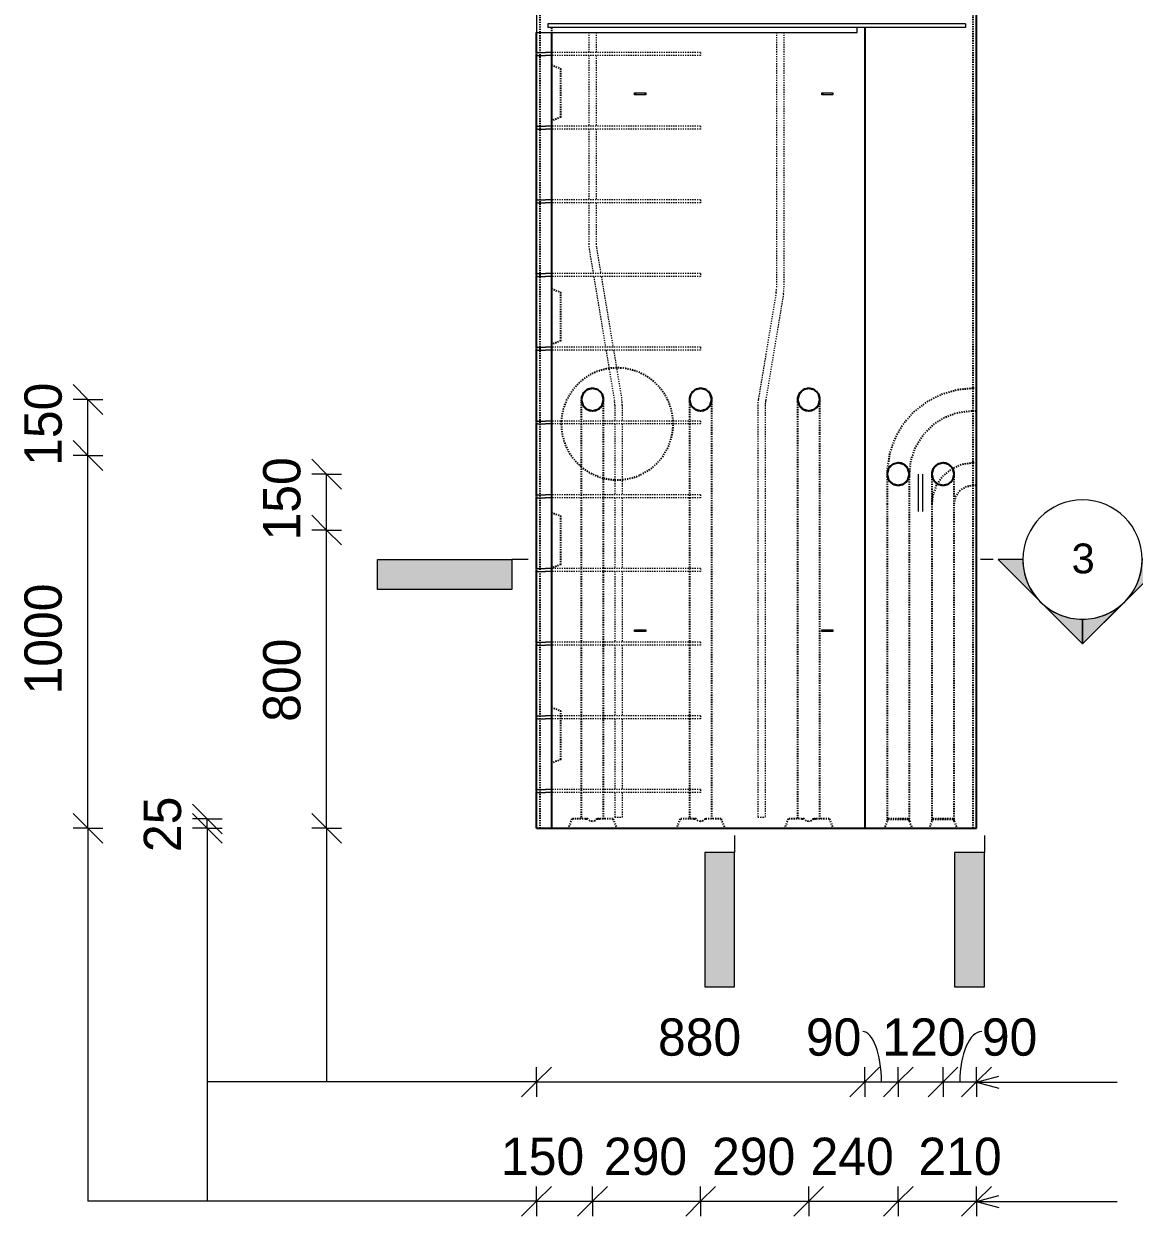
# Model space of a CAD drawing. Header units: millimetres. Extents: x -17195 to -5258, y -2447 to 8056.
# Drawn here: x -14268 to -11291, y -2435 to 763 of the extents above; entities that cross this region are included whole.
import ezdxf

# ---------------------------------------------------------------- set-up
doc = ezdxf.new("R2010")
doc.units = ezdxf.units.MM
doc.linetypes.add('Dash', pattern=[6.36, 3.18, -3.18])
for name, color, linetype, lineweight in [('A-ANNO-DIMS', 211, 'Continuous', 9), ('A-ANNO-DIMS-40', 211, 'Continuous', 9), ('A-DETL-MBND', 5, 'Continuous', 18), ('A-GENM', 13, 'Continuous', 18), ('A-WALL', 113, 'Continuous', 25), ('A-WALL-HDLN', 110, 'Dash', 25), ('G-ANNO-SYMB', 111, 'Continuous', 9), ('G-ANNO-TEXT', 231, 'Continuous', 9), ('S-BEAM', 12, 'Continuous', 18), ('S-RBAR', 171, 'Continuous', 18)]:
    doc.layers.add(name, color=color, linetype=linetype, lineweight=lineweight)
doc.styles.add('Arial', font='arial.ttf', dxfattribs={"height": 80})
doc.styles.add('Nirmala UI Semilight', font='NirmalaS.ttf', dxfattribs={"height": 100})
doc.dimstyles.new('Arrow_Filled_-_2_5_NI_UI', dxfattribs={"dimscale": 304.8, "dimtxt": 104.736395, "dimasz": 0.262467, "dimexe": 0.131234, "dimexo": 0.0625, "dimgap": 0.131234, "dimtad": 1, "dimdec": 0, "dimzin": 0, "dimdsep": 46, "dimtxsty": 'Nirmala UI Semilight', "dimblk1": 'OBLIQUE', "dimblk2": 'OBLIQUE', "dimsah": 1, "dimcen": 0.09, "dimazin": 0, "dimtfac": 1, "dimtdec": 4, "dimtix": 1, "dimtmove": 0, "dimatfit": 3, "dimfxl": 0.131234, "dimfxlon": 1, "dimtvp": 1, "dimtolj": 1, "dimtzin": 0, "dimarcsym": 2})
doc.dimstyles.new('Arrow_Filled_-_2_5_NI_UI_1', dxfattribs={"dimscale": 304.8, "dimtxt": 104.736395, "dimasz": 0.262467, "dimexe": 0.131234, "dimexo": 0.0625, "dimgap": 0.131234, "dimtad": 1, "dimdec": 0, "dimzin": 0, "dimdsep": 46, "dimtxsty": 'Nirmala UI Semilight', "dimblk1": 'OBLIQUE', "dimblk2": 'OBLIQUE', "dimsah": 1, "dimcen": 0.09, "dimazin": 0, "dimtfac": 1, "dimtdec": 4, "dimtix": 1, "dimtmove": 2, "dimatfit": 3, "dimfxl": 0.131234, "dimfxlon": 1, "dimtvp": 1, "dimtolj": 1, "dimtzin": 0, "dimarcsym": 2})
doc.dimstyles.new('Arrow_Filled_-_2_5_NI_UI_2', dxfattribs={"dimscale": 304.8, "dimtxt": 104.736395, "dimasz": 0.262467, "dimexe": 0.131234, "dimexo": 0.0625, "dimgap": 0.131234, "dimtad": 1, "dimdec": 0, "dimzin": 0, "dimdsep": 46, "dimtxsty": 'Nirmala UI Semilight', "dimblk1": 'OBLIQUE', "dimblk2": 'OBLIQUE', "dimsah": 1, "dimcen": 0.09, "dimazin": 0, "dimtfac": 1, "dimtdec": 4, "dimtix": 1, "dimtmove": 1, "dimatfit": 3, "dimfxl": 0.131234, "dimfxlon": 1, "dimtvp": 1, "dimtolj": 1, "dimtzin": 0, "dimarcsym": 2})

# ---------------------------------------------------------------- blocks, each defined once
blk = doc.blocks.new('RR spread anchor face based - RR-SA-0_7-110-2888042-Elevation Front')
at = {"layer": 'A-GENM'}
for p, q in [((-12630.8, -862.5), (-12628.3, -862.5)), ((-12630.8, -867.5), (-12630.8, -862.5)), ((-12628.3, -862.5), (-12603.3, -862.5)), ((-12628.3, -862.5), (-12628.3, -867.5)), ((-12603.3, -862.5), (-12600.8, -862.5)), ((-12603.3, -862.5), (-12603.3, -867.5)), ((-12600.8, -862.5), (-12600.8, -867.5)), ((-12628.3, -867.5), (-12630.8, -867.5)), ((-12603.3, -867.5), (-12628.3, -867.5)), ((-12600.8, -867.5), (-12603.3, -867.5))]:
    blk.add_line(p, q, dxfattribs=at)
blk = doc.blocks.new('12_7Ø_ Lifting Insert_COLUMN - 12_9Ø Lifting insert-1653057-Elevation Front')
at = {"layer": 'A-GENM', "flags": 128}
for points in [[(-11870.2, 2190), (-11870.2, 2190), (-11870.2, 2189.8), (-11870.2, 2189.6), (-11870.2, 2189.4), (-11870.2, 2189), (-11870.2, 2188.6), (-11870.2, 2188.1), (-11870.2, 2187.5), (-11870.2, 2186.8), (-11870.2, 2186.1), (-11870.2, 2185.2), (-11870.2, 2184.3), (-11870.2, 2183.4), (-11870.2, 2182.4), (-11870.2, 2181.3), (-11870.2, 2180.1), (-11870.2, 2178.9), (-11870.2, 2177.6), (-11870.2, 2176.2), (-11870.2, 2174.8), (-11870.2, 2173.4), (-11870.2, 2171.9), (-11870.2, 2170.3), (-11870.2, 2168.7), (-11870.2, 2167), (-11870.2, 2165.3), (-11870.2, 2163.6), (-11870.2, 2161.8), (-11870.2, 2160), (-11870.2, 2158.1), (-11870.2, 2156.2), (-11870.2, 2154.3), (-11870.2, 2152.4), (-11870.2, 2150.5), (-11870.2, 2148.5), (-11870.2, 2146.5), (-11870.2, 2144.5), (-11870.2, 2142.5), (-11870.2, 2140.5), (-11870.2, 2138.5), (-11870.2, 2136.5), (-11870.2, 2134.6), (-11870.2, 2132.6), (-11870.2, 2130.6), (-11870.2, 2128.6), (-11870.2, 2126.7), (-11870.2, 2124.8), (-11870.2, 2122.9), (-11870.2, 2121), (-11870.2, 2119.2), (-11870.2, 2117.4), (-11870.2, 2115.6), (-11870.2, 2113.9), (-11870.2, 2112.2), (-11870.2, 2110.6), (-11870.2, 2109), (-11870.2, 2107.4), (-11870.2, 2105.9), (-11870.2, 2104.5), (-11870.2, 2103.1), (-11870.2, 2101.8), (-11870.2, 2100.5), (-11870.2, 2099.4), (-11870.2, 2098.2), (-11870.2, 2097.2), (-11870.2, 2096.2), (-11870.2, 2095.2), (-11870.2, 2094.4), (-11870.2, 2093.6), (-11870.2, 2092.9), (-11870.2, 2092.3), (-11870.2, 2091.7), (-11870.2, 2091.2), (-11870.2, 2090.8), (-11870.2, 2090.5), (-11870.2, 2090.3), (-11870.2, 2090.1), (-11870.2, 2090), (-11870.2, 2090)], [(-11857.5, 2090), (-11857.5, 2090), (-11857.5, 2090.2), (-11857.5, 2090.4), (-11857.5, 2090.6), (-11857.5, 2091), (-11857.5, 2091.4), (-11857.5, 2091.9), (-11857.5, 2092.5), (-11857.5, 2093.2), (-11857.5, 2093.9), (-11857.5, 2094.8), (-11857.5, 2095.7), (-11857.5, 2096.6), (-11857.5, 2097.6), (-11857.5, 2098.7), (-11857.5, 2099.9), (-11857.5, 2101.1), (-11857.5, 2102.4), (-11857.5, 2103.8), (-11857.5, 2105.2), (-11857.5, 2106.6), (-11857.5, 2108.1), (-11857.5, 2109.7), (-11857.5, 2111.3), (-11857.5, 2113), (-11857.5, 2114.7), (-11857.5, 2116.4), (-11857.5, 2118.2), (-11857.5, 2120), (-11857.5, 2121.9), (-11857.5, 2123.8), (-11857.5, 2125.7), (-11857.5, 2127.6), (-11857.5, 2129.5), (-11857.5, 2131.5), (-11857.5, 2133.5), (-11857.5, 2135.5), (-11857.5, 2137.5), (-11857.5, 2139.5), (-11857.5, 2141.5), (-11857.5, 2143.5), (-11857.5, 2145.4), (-11857.5, 2147.4), (-11857.5, 2149.4), (-11857.5, 2151.4), (-11857.5, 2153.3), (-11857.5, 2155.2), (-11857.5, 2157.1), (-11857.5, 2159), (-11857.5, 2160.8), (-11857.5, 2162.6), (-11857.5, 2164.4), (-11857.5, 2166.1), (-11857.5, 2167.8), (-11857.5, 2169.4), (-11857.5, 2171), (-11857.5, 2172.6), (-11857.5, 2174.1), (-11857.5, 2175.5), (-11857.5, 2176.9), (-11857.5, 2178.2), (-11857.5, 2179.5), (-11857.5, 2180.6), (-11857.5, 2181.8), (-11857.5, 2182.8), (-11857.5, 2183.8), (-11857.5, 2184.8), (-11857.5, 2185.6), (-11857.5, 2186.4), (-11857.5, 2187.1), (-11857.5, 2187.7), (-11857.5, 2188.3), (-11857.5, 2188.8), (-11857.5, 2189.2), (-11857.5, 2189.5), (-11857.5, 2189.7), (-11857.5, 2189.9), (-11857.5, 2190), (-11857.5, 2190)]]:
    blk.add_lwpolyline(points, dxfattribs=at)
blk = doc.blocks.new('Detail View - M_Section Tail - Filled Horizontal-14034-Elevation Front')
at = {"layer": 'G-ANNO-SYMB'}
blk.add_hatch(color=256, dxfattribs=at).paths.add_polyline_path([(-12959.8, -754.2), (-12959.8, -674.2), (-13319.8, -674.2), (-13319.8, -754.2)])
for p, q in [((-13319.8, -754.2), (-13319.8, -674.2)), ((-13319.8, -674.2), (-12959.8, -674.2)), ((-12959.8, -674.2), (-12959.8, -754.2)), ((-12959.8, -754.2), (-13319.8, -754.2))]:
    blk.add_line(p, q, dxfattribs=at)
blk = doc.blocks.new('Detail View - M_Section Head - Filled SHOP DWG-1002450-Elevation Front')
at = {"layer": 'G-ANNO-SYMB'}
h = blk.add_hatch(color=256, dxfattribs=at)
edge = h.paths.add_edge_path()
edge.add_line((-11655.9, -674.2), (-11589.7, -674.2))
edge.add_arc((-11429.7, -674.2), 160, 180, 225)
edge.add_line((-11542.8, -787.3), (-11655.9, -674.2))
h = blk.add_hatch(color=256, dxfattribs=at)
edge = h.paths.add_edge_path()
edge.add_line((-11203.4, -674.2), (-11316.5, -787.3))
edge.add_arc((-11429.7, -674.2), 160, 315, 360)
edge.add_line((-11269.7, -674.2), (-11203.4, -674.2))
h = blk.add_hatch(color=256, dxfattribs=at)
edge = h.paths.add_edge_path()
edge.add_line((-11429.7, -900.5), (-11542.8, -787.3))
edge.add_arc((-11429.7, -674.2), 160, 225, 270)
edge.add_line((-11429.7, -834.2), (-11429.7, -900.5))
h = blk.add_hatch(color=256, dxfattribs=at)
edge = h.paths.add_edge_path()
edge.add_line((-11429.7, -900.5), (-11429.7, -834.2))
edge.add_arc((-11429.7, -674.2), 160, 270, 315)
edge.add_line((-11316.5, -787.3), (-11429.7, -900.5))
for p, q in [((-11429.7, -900.5), (-11655.9, -674.2)), ((-11589.7, -674.2), (-11655.9, -674.2)), ((-11655.9, -674.2), (-11542.8, -787.3)), ((-11589.7, -674.2), (-11655.9, -674.2)), ((-11429.7, -900.5), (-11203.4, -674.2)), ((-11316.5, -787.3), (-11203.4, -674.2)), ((-11269.7, -674.2), (-11203.4, -674.2)), ((-11203.4, -674.2), (-11269.7, -674.2)), ((-11542.8, -787.3), (-11429.7, -900.5)), ((-11429.7, -900.5), (-11316.5, -787.3)), ((-11429.7, -834.2), (-11429.7, -900.5)), ((-11429.7, -900.5), (-11429.7, -834.2))]:
    blk.add_line(p, q, dxfattribs=at)
for start, end in [(360, 180), (180, 360), (180, 225), (315, 0), (225, 270), (270, 315)]:
    blk.add_arc((-11429.7, -674.2), 160, start, end, dxfattribs=at)
blk = doc.blocks.new('DIMBLOCK16-Elevation Front')
at = {"layer": 'A-ANNO-DIMS-40'}
for p, q in [((-12893.8, -2395.3), (-12853.8, -2355.3)), ((-12893.8, -2395.3), (-12893.8, -2355.3)), ((-12743.8, -2395.3), (-12703.8, -2355.3)), ((-12743.8, -2395.3), (-12743.8, -2355.3)), ((-12893.8, -2395.3), (-12933.8, -2435.3)), ((-12893.8, -2395.3), (-12743.8, -2395.3)), ((-12893.8, -2395.3), (-12893.8, -2435.3)), ((-12743.8, -2395.3), (-12783.8, -2435.3)), ((-12743.8, -2395.3), (-12743.8, -2435.3))]:
    blk.add_line(p, q, dxfattribs=at)
at = {"layer": 'A-ANNO-DIMS-40', "color": 0, "insert": (-12989.1, -2224.8), "char_height": 100, "width": 246.797, "attachment_point": 1, "line_spacing_factor": 1.142579, "style": 'Nirmala UI Semilight'}
blk.add_mtext('150', dxfattribs=at)
blk = doc.blocks.new('_Oblique')
at = {"color": 0, "linetype": 'ByBlock', "lineweight": -2}
blk.add_line((-0.5, -0.5), (0.5, 0.5), dxfattribs=at)
blk = doc.blocks.new('DIMBLOCK17-Elevation Front')
at = {"layer": 'A-ANNO-DIMS-40'}
for p, q in [((-12743.8, -2395.3), (-12703.8, -2355.3)), ((-12743.8, -2395.3), (-12743.8, -2355.3)), ((-12453.8, -2395.3), (-12413.8, -2355.3)), ((-12453.8, -2395.3), (-12453.8, -2355.3)), ((-12743.8, -2395.3), (-12783.8, -2435.3)), ((-12743.8, -2395.3), (-12453.8, -2395.3)), ((-12743.8, -2395.3), (-12743.8, -2435.3)), ((-12453.8, -2395.3), (-12493.8, -2435.3)), ((-12453.8, -2395.3), (-12453.8, -2435.3))]:
    blk.add_line(p, q, dxfattribs=at)
at = {"layer": 'A-ANNO-DIMS-40', "color": 0, "insert": (-12713.1, -2224.8), "char_height": 100, "width": 274.219, "attachment_point": 1, "line_spacing_factor": 1.142579, "style": 'Nirmala UI Semilight'}
blk.add_mtext('290', dxfattribs=at)
blk = doc.blocks.new('DIMBLOCK18-Elevation Front')
at = {"layer": 'A-ANNO-DIMS-40'}
for p, q in [((-12453.8, -2395.3), (-12413.8, -2355.3)), ((-12453.8, -2395.3), (-12453.8, -2355.3)), ((-12163.8, -2395.3), (-12123.8, -2355.3)), ((-12163.8, -2395.3), (-12163.8, -2355.3)), ((-12453.8, -2395.3), (-12493.8, -2435.3)), ((-12453.8, -2395.3), (-12163.8, -2395.3)), ((-12453.8, -2395.3), (-12453.8, -2435.3)), ((-12163.8, -2395.3), (-12203.8, -2435.3)), ((-12163.8, -2395.3), (-12163.8, -2435.3))]:
    blk.add_line(p, q, dxfattribs=at)
at = {"layer": 'A-ANNO-DIMS-40', "color": 0, "insert": (-12423.1, -2224.8), "char_height": 100, "width": 274.219, "attachment_point": 1, "line_spacing_factor": 1.142579, "style": 'Nirmala UI Semilight'}
blk.add_mtext('290', dxfattribs=at)
blk = doc.blocks.new('DIMBLOCK19-Elevation Front')
at = {"layer": 'A-ANNO-DIMS-40'}
for p, q in [((-12163.8, -2395.3), (-12123.8, -2355.3)), ((-12163.8, -2395.3), (-12163.8, -2355.3)), ((-11923.8, -2395.3), (-11883.8, -2355.3)), ((-11923.8, -2395.3), (-11923.8, -2355.3)), ((-12163.8, -2395.3), (-12203.8, -2435.3)), ((-12163.8, -2395.3), (-11923.8, -2395.3)), ((-12163.8, -2395.3), (-12163.8, -2435.3)), ((-11923.8, -2395.3), (-11963.8, -2435.3)), ((-11923.8, -2395.3), (-11923.8, -2435.3))]:
    blk.add_line(p, q, dxfattribs=at)
at = {"layer": 'A-ANNO-DIMS-40', "color": 0, "insert": (-12159, -2224.8), "char_height": 100, "width": 276.504, "attachment_point": 1, "line_spacing_factor": 1.142579, "style": 'Nirmala UI Semilight'}
blk.add_mtext('240', dxfattribs=at)
blk = doc.blocks.new('DIMBLOCK20-Elevation Front')
at = {"layer": 'A-ANNO-DIMS-40'}
for p, q in [((-11923.8, -2395.3), (-11883.8, -2355.3)), ((-11923.8, -2395.3), (-11923.8, -2355.3)), ((-11713.8, -2395.3), (-11673.8, -2355.3)), ((-11713.8, -2395.3), (-11713.8, -2355.3)), ((-11923.8, -2395.3), (-11963.8, -2435.3)), ((-11923.8, -2395.3), (-11713.8, -2395.3)), ((-11923.8, -2395.3), (-11923.8, -2435.3)), ((-11713.8, -2395.3), (-11753.8, -2435.3)), ((-11713.8, -2395.3), (-11713.8, -2435.3))]:
    blk.add_line(p, q, dxfattribs=at)
at = {"layer": 'A-ANNO-DIMS-40', "color": 0, "insert": (-11869.7, -2224.8), "char_height": 100, "width": 246.797, "attachment_point": 1, "line_spacing_factor": 1.142579, "style": 'Nirmala UI Semilight'}
blk.add_mtext('210', dxfattribs=at)
blk = doc.blocks.new('DIMBLOCK21-Elevation Front')
at = {"layer": 'A-ANNO-DIMS-40'}
for p, q in [((-12893.8, -2075.3), (-12853.8, -2035.3)), ((-12893.8, -2075.3), (-12893.8, -2035.3)), ((-12013.8, -2075.3), (-11973.8, -2035.3)), ((-12013.8, -2075.3), (-12013.8, -2035.3)), ((-12893.8, -2075.3), (-12933.8, -2115.3)), ((-12893.8, -2075.3), (-12013.8, -2075.3)), ((-12893.8, -2075.3), (-12893.8, -2115.3)), ((-12013.8, -2075.3), (-12053.8, -2115.3)), ((-12013.8, -2075.3), (-12013.8, -2115.3))]:
    blk.add_line(p, q, dxfattribs=at)
at = {"layer": 'A-ANNO-DIMS-40', "color": 0, "insert": (-12568.1, -1904.8), "char_height": 100, "width": 274.219, "attachment_point": 1, "line_spacing_factor": 1.142579, "style": 'Nirmala UI Semilight'}
blk.add_mtext('880', dxfattribs=at)
blk = doc.blocks.new('DIMBLOCK22-Elevation Front')
at = {"layer": 'A-ANNO-DIMS-40'}
for p, q in [((-12013.8, -2075.3), (-11973.8, -2035.3)), ((-12013.8, -2075.3), (-12013.8, -2035.3)), ((-11923.8, -2075.3), (-11883.8, -2035.3)), ((-11923.8, -2075.3), (-11923.8, -2035.3)), ((-12013.8, -2075.3), (-12053.8, -2115.3)), ((-12013.8, -2075.3), (-11923.8, -2075.3)), ((-12013.8, -2075.3), (-12013.8, -2115.3)), ((-11923.8, -2075.3), (-11963.8, -2115.3)), ((-11923.8, -2075.3), (-11923.8, -2115.3))]:
    blk.add_line(p, q, dxfattribs=at)
blk.add_ellipse((-12019.2, -2075.3), major_axis=(0, 135.2), ratio=0.372426, start_param=4.712389, end_param=6.283185, dxfattribs=at)
at = {"layer": 'A-ANNO-DIMS-40', "color": 0, "insert": (-12171.5, -1904.8), "char_height": 100, "width": 182.813, "attachment_point": 1, "line_spacing_factor": 1.142579, "style": 'Nirmala UI Semilight'}
blk.add_mtext('90', dxfattribs=at)
blk = doc.blocks.new('DIMBLOCK23-Elevation Front')
at = {"layer": 'A-ANNO-DIMS-40'}
for p, q in [((-11923.8, -2075.3), (-11883.8, -2035.3)), ((-11923.8, -2075.3), (-11923.8, -2035.3)), ((-11803.8, -2075.3), (-11763.8, -2035.3)), ((-11803.8, -2075.3), (-11803.8, -2035.3)), ((-11923.8, -2075.3), (-11963.8, -2115.3)), ((-11923.8, -2075.3), (-11803.8, -2075.3)), ((-11923.8, -2075.3), (-11923.8, -2115.3)), ((-11803.8, -2075.3), (-11843.8, -2115.3)), ((-11803.8, -2075.3), (-11803.8, -2115.3))]:
    blk.add_line(p, q, dxfattribs=at)
at = {"layer": 'A-ANNO-DIMS-40', "color": 0, "insert": (-11966.6, -1904.8), "char_height": 100, "width": 246.797, "attachment_point": 1, "line_spacing_factor": 1.142579, "style": 'Nirmala UI Semilight'}
blk.add_mtext('120', dxfattribs=at)
blk = doc.blocks.new('DIMBLOCK24-Elevation Front')
at = {"layer": 'A-ANNO-DIMS-40'}
for p, q in [((-11803.8, -2075.3), (-11763.8, -2035.3)), ((-11803.8, -2075.3), (-11803.8, -2035.3)), ((-11713.8, -2075.3), (-11673.8, -2035.3)), ((-11713.8, -2075.3), (-11713.8, -2035.3)), ((-11803.8, -2075.3), (-11843.8, -2115.3)), ((-11803.8, -2075.3), (-11713.8, -2075.3)), ((-11803.8, -2075.3), (-11803.8, -2115.3)), ((-11713.8, -2075.3), (-11753.8, -2115.3)), ((-11713.8, -2075.3), (-11713.8, -2115.3))]:
    blk.add_line(p, q, dxfattribs=at)
blk.add_ellipse((-11699.7, -2075.3), major_axis=(0, 135.2), ratio=0.437154, start_param=0, end_param=1.570796, dxfattribs=at)
at = {"layer": 'A-ANNO-DIMS-40', "color": 0, "insert": (-11699.7, -1904.8), "char_height": 100, "width": 182.813, "attachment_point": 1, "line_spacing_factor": 1.142579, "style": 'Nirmala UI Semilight'}
blk.add_mtext('90', dxfattribs=at)
blk = doc.blocks.new('DIMBLOCK25-Elevation Front')
at = {"layer": 'A-ANNO-DIMS-40'}
for p, q in [((-13456.5, -595), (-13496.5, -555)), ((-13456.5, -595), (-13496.5, -595)), ((-13456.5, -1395), (-13456.5, -595)), ((-13456.5, -595), (-13416.5, -635)), ((-13456.5, -595), (-13416.5, -595)), ((-13456.5, -1395), (-13496.5, -1355)), ((-13456.5, -1395), (-13496.5, -1395)), ((-13456.5, -1395), (-13416.5, -1435)), ((-13456.5, -1395), (-13416.5, -1395))]:
    blk.add_line(p, q, dxfattribs=at)
at = {"layer": 'A-ANNO-DIMS-40', "color": 0, "insert": (-13626.9, -1109.3), "char_height": 100, "width": 274.219, "attachment_point": 1, "rotation": 90, "line_spacing_factor": 1.142579, "style": 'Nirmala UI Semilight'}
blk.add_mtext('800', dxfattribs=at)
blk = doc.blocks.new('DIMBLOCK26-Elevation Front')
at = {"layer": 'A-ANNO-DIMS-40'}
for p, q in [((-13456.5, -445), (-13496.5, -405)), ((-13456.5, -445), (-13496.5, -445)), ((-13456.5, -595), (-13456.5, -445)), ((-13456.5, -445), (-13416.5, -485)), ((-13456.5, -445), (-13416.5, -445)), ((-13456.5, -595), (-13496.5, -555)), ((-13456.5, -595), (-13496.5, -595)), ((-13456.5, -595), (-13416.5, -635)), ((-13456.5, -595), (-13416.5, -595))]:
    blk.add_line(p, q, dxfattribs=at)
at = {"layer": 'A-ANNO-DIMS-40', "color": 0, "insert": (-13626.9, -622.8), "char_height": 100, "width": 246.797, "attachment_point": 1, "rotation": 90, "line_spacing_factor": 1.142579, "style": 'Nirmala UI Semilight'}
blk.add_mtext('150', dxfattribs=at)
blk = doc.blocks.new('DIMBLOCK27-Elevation Front')
at = {"layer": 'A-ANNO-DIMS-40'}
for p, q in [((-13776.5, -1370), (-13816.5, -1330)), ((-13776.5, -1395), (-13816.5, -1355)), ((-13776.5, -1370), (-13816.5, -1370)), ((-13776.5, -1395), (-13776.5, -1370)), ((-13776.5, -1370), (-13736.5, -1410)), ((-13776.5, -1370), (-13736.5, -1370)), ((-13776.5, -1395), (-13816.5, -1395)), ((-13776.5, -1395), (-13736.5, -1435)), ((-13776.5, -1395), (-13736.5, -1395))]:
    blk.add_line(p, q, dxfattribs=at)
at = {"layer": 'A-ANNO-DIMS-40', "color": 0, "insert": (-13946.9, -1458.7), "char_height": 100, "width": 182.813, "attachment_point": 1, "rotation": 90, "line_spacing_factor": 1.142579, "style": 'Nirmala UI Semilight'}
blk.add_mtext('25', dxfattribs=at)
blk = doc.blocks.new('DIMBLOCK28-Elevation Front')
at = {"layer": 'A-ANNO-DIMS-40'}
for p, q in [((-14096.5, -395), (-14136.5, -355)), ((-14096.5, -395), (-14136.5, -395)), ((-14096.5, -1395), (-14096.5, -395)), ((-14096.5, -395), (-14056.5, -435)), ((-14096.5, -395), (-14056.5, -395)), ((-14096.5, -1395), (-14136.5, -1355)), ((-14096.5, -1395), (-14136.5, -1395)), ((-14096.5, -1395), (-14056.5, -1435)), ((-14096.5, -1395), (-14056.5, -1395))]:
    blk.add_line(p, q, dxfattribs=at)
at = {"layer": 'A-ANNO-DIMS-40', "color": 0, "insert": (-14266.9, -1035.9), "char_height": 100, "width": 338.203, "attachment_point": 1, "rotation": 90, "line_spacing_factor": 1.142579, "style": 'Nirmala UI Semilight'}
blk.add_mtext('1000', dxfattribs=at)
blk = doc.blocks.new('DIMBLOCK29-Elevation Front')
at = {"layer": 'A-ANNO-DIMS-40'}
for p, q in [((-14096.5, -245), (-14136.5, -205)), ((-14096.5, -245), (-14136.5, -245)), ((-14096.5, -395), (-14096.5, -245)), ((-14096.5, -245), (-14056.5, -285)), ((-14096.5, -245), (-14056.5, -245)), ((-14096.5, -395), (-14136.5, -355)), ((-14096.5, -395), (-14136.5, -395)), ((-14096.5, -395), (-14056.5, -435)), ((-14096.5, -395), (-14056.5, -395))]:
    blk.add_line(p, q, dxfattribs=at)
at = {"layer": 'A-ANNO-DIMS-40', "color": 0, "insert": (-14266.9, -422.8), "char_height": 100, "width": 246.797, "attachment_point": 1, "rotation": 90, "line_spacing_factor": 1.142579, "style": 'Nirmala UI Semilight'}
blk.add_mtext('150', dxfattribs=at)

msp = doc.modelspace()

# ---------------------------------------------------------------- linework, layer by layer
at = {"layer": 'A-DETL-MBND'}
for p, q in [((-14096.5, -1395), (-14096.5, -2395.3)), ((-13776.5, -1395), (-13776.5, -2395.3)), ((-13456.5, -1395), (-13456.5, -2075.3)), ((-12893.8, -2075.3), (-13776.5, -2075.3)), ((-12893.8, -2395.3), (-14096.5, -2395.3))]:
    msp.add_line(p, q, dxfattribs=at)
at = {"layer": 'A-WALL'}
for p, q in [((-11713.8, -1395), (-11713.8, 3040)), ((-12893.8, 683), (-12893.8, 740)), ((-12853.8, 740), (-12853.8, -1395)), ((-12013.8, 752.8), (-12013.8, -1395)), ((-12893.8, 485.2), (-12893.8, 681.2)), ((-12893.8, 287.5), (-12893.8, 483.5)), ((-12893.8, 89.8), (-12893.8, 285.8)), ((-12893.8, -107.9), (-12893.8, 88.1)), ((-12893.8, -305.6), (-12893.8, -109.6)), ((-12893.8, -503.3), (-12893.8, -307.3)), ((-12893.8, -701), (-12893.8, -505)), ((-12893.8, -898.7), (-12893.8, -702.7)), ((-12893.8, -1096.4), (-12893.8, -900.5)), ((-12893.8, -1294.1), (-12893.8, -1098.2)), ((-12893.8, -1395), (-12893.8, -1295.9)), ((-12893.8, -1395), (-11713.8, -1395))]:
    msp.add_line(p, q, dxfattribs=at)
at = {"layer": 'A-WALL', "flags": 128}
for points in [[(-12743.8, -215), (-12758.8, -219), (-12769.8, -230.1), (-12773.8, -245)], [(-12713.8, -245), (-12717.8, -230), (-12728.9, -219), (-12743.8, -215)], [(-12453.8, -215), (-12468.8, -219), (-12479.8, -230.1), (-12483.8, -245)], [(-12423.8, -245), (-12427.8, -230), (-12438.9, -219), (-12453.8, -215)], [(-12163.8, -215), (-12178.8, -219), (-12189.8, -230.1), (-12193.8, -245)], [(-12133.8, -245), (-12137.8, -230), (-12148.9, -219), (-12163.8, -215)], [(-12773.8, -245), (-12769.8, -260), (-12758.7, -271), (-12743.8, -275)], [(-12743.8, -275), (-12728.8, -271), (-12717.8, -259.9), (-12713.8, -245)], [(-12713.8, -250.1), (-12713.8, -245.1), (-12713.8, -245)], [(-12483.8, -245), (-12479.8, -260), (-12468.7, -271), (-12453.8, -275)], [(-12453.8, -275), (-12438.8, -271), (-12427.8, -259.9), (-12423.8, -245)], [(-12423.8, -250.1), (-12423.8, -245.1), (-12423.8, -245)], [(-12193.8, -245), (-12189.8, -260), (-12178.7, -271), (-12163.8, -275)], [(-12163.8, -275), (-12148.8, -271), (-12137.8, -259.9), (-12133.8, -245)], [(-12133.8, -250.1), (-12133.8, -245.1), (-12133.8, -245)], [(-11923.8, -415), (-11938.8, -419), (-11949.8, -430.1), (-11953.8, -445)], [(-11893.8, -445), (-11897.8, -430), (-11908.9, -419), (-11923.8, -415)], [(-11803.8, -415), (-11818.8, -419), (-11829.8, -430.1), (-11833.8, -445)], [(-11773.8, -445), (-11777.8, -430), (-11788.9, -419), (-11803.8, -415)], [(-11953.8, -445), (-11949.8, -460), (-11938.7, -471), (-11923.8, -475)], [(-11923.8, -475), (-11908.8, -471), (-11897.8, -459.9), (-11893.8, -445.1)], [(-11833.8, -445), (-11829.8, -460), (-11818.7, -471), (-11803.8, -475)], [(-11803.8, -475), (-11788.8, -471), (-11777.8, -459.9), (-11773.8, -445.1)], [(-11893.8, -448.7), (-11893.8, -448.2), (-11893.8, -447.7)], [(-11773.8, -448.7), (-11773.8, -448.2), (-11773.8, -447.7)]]:
    msp.add_lwpolyline(points, dxfattribs=at)
at = {"layer": 'A-WALL'}
for centre, start, end in [((-12743.8, -245), 120.8303, 149.6053), ((-12743.8, -245), 90.7225, 119.4223), ((-12743.8, -245), 61.0187, 89.2664), ((-12743.8, -245), 30.8311, 59.6045), ((-12453.8, -245), 120.8303, 149.6053), ((-12453.8, -245), 90.7225, 119.4223), ((-12453.8, -245), 61.0187, 89.2664), ((-12453.8, -245), 30.8311, 59.6045), ((-12163.8, -245), 120.8303, 149.6053), ((-12163.8, -245), 90.7225, 119.4223), ((-12163.8, -245), 61.0187, 89.2664), ((-12163.8, -245), 30.8311, 59.6045), ((-12743.8, -245), 150.6728, 179.6194), ((-12743.8, -245), 180.4246, 209.7233), ((-12743.8, -245), 0.3778, 29.7706), ((-12743.8, -245), 330.719, 359.5722), ((-12453.8, -245), 150.6728, 179.6194), ((-12453.8, -245), 180.4246, 209.7233), ((-12453.8, -245), 0.3778, 29.7706), ((-12453.8, -245), 330.719, 359.5722), ((-12163.8, -245), 150.6728, 179.6194), ((-12163.8, -245), 180.4246, 209.7233), ((-12163.8, -245), 0.3778, 29.7706), ((-12163.8, -245), 330.719, 359.5722), ((-12743.8, -245), 210.813, 239.6231), ((-12743.8, -245), 241.0171, 269.268), ((-12743.8, -245), 270.7209, 299.4239), ((-12743.8, -245), 300.812, 329.6241), ((-12453.8, -245), 210.813, 239.6231), ((-12453.8, -245), 241.0171, 269.268), ((-12453.8, -245), 270.7209, 299.4239), ((-12453.8, -245), 300.812, 329.6241), ((-12163.8, -245), 210.813, 239.6231), ((-12163.8, -245), 241.0171, 269.268), ((-12163.8, -245), 270.7209, 299.4239), ((-12163.8, -245), 300.812, 329.6241), ((-11923.8, -445), 90.7228, 119.4221), ((-11923.8, -445), 61.0189, 89.2661), ((-11803.8, -445), 90.7228, 119.4221), ((-11803.8, -445), 61.0189, 89.2661), ((-11923.8, -445), 150.6865, 179.6054), ((-11923.8, -445), 180.4445, 209.7032), ((-11923.8, -445), 120.8348, 149.6007), ((-11923.8, -445), 30.8354, 59.6), ((-11923.8, -445), 0.3916, 29.7566), ((-11923.8, -445), 330.7388, 359.552), ((-11923.8, -445), 359.7896, 0), ((-11803.8, -445), 150.6865, 179.6054), ((-11803.8, -445), 180.4445, 209.7032), ((-11803.8, -445), 120.8348, 149.6007), ((-11803.8, -445), 30.8354, 59.6), ((-11803.8, -445), 0.3916, 29.7566), ((-11803.8, -445), 330.7388, 359.552), ((-11803.8, -445), 359.7896, 0), ((-11923.8, -445), 210.8168, 239.6192), ((-11923.8, -445), 241.0173, 269.2678), ((-11923.8, -445), 270.7211, 299.4237), ((-11923.8, -445), 300.8159, 329.6202), ((-11803.8, -445), 210.8168, 239.6192), ((-11803.8, -445), 241.0173, 269.2678), ((-11803.8, -445), 270.7211, 299.4237), ((-11803.8, -445), 300.8159, 329.6202)]:
    msp.add_arc(centre, 30, start, end, dxfattribs=at)
at = {"layer": 'A-WALL-HDLN'}
for p, q in [((-11723.8, 3040), (-11723.8, -215)), ((-12883.8, 740), (-12883.8, 1040)), ((-12883.8, -1395), (-12883.8, 740)), ((-12853.8, 752.8), (-12853.8, 740)), ((-12893.8, 682), (-12893.8, 682.2)), ((-12853.8, 652.5), (-12828.8, 642.5)), ((-12828.8, 512.5), (-12828.8, 642.5)), ((-12828.8, 512.5), (-12853.8, 502.5)), ((-12893.8, 484.3), (-12893.8, 484.5)), ((-12893.8, 286.6), (-12893.8, 286.8)), ((-12893.8, 88.8), (-12893.8, 89.1)), ((-12853.8, 52.5), (-12828.8, 42.5)), ((-12828.8, -87.5), (-12828.8, 42.5)), ((-12828.8, -87.5), (-12853.8, -97.5)), ((-12893.8, -108.9), (-12893.8, -108.6)), ((-11713.9, -215), (-11723.8, -215)), ((-11723.8, -215), (-11723.8, -275)), ((-11723.8, -275), (-11713.9, -275)), ((-11723.8, -275), (-11723.8, -415)), ((-12893.8, -306.6), (-12893.8, -306.3)), ((-12713.8, -500.1), (-12713.8, -310.5)), ((-12773.8, -335), (-12773.8, -500.1)), ((-12483.8, -335), (-12483.8, -500.1)), ((-12423.8, -1370), (-12423.8, -335)), ((-12193.8, -335), (-12193.8, -1370)), ((-12133.8, -1370), (-12133.8, -335)), ((-11713.9, -415), (-11723.8, -415)), ((-11723.8, -415), (-11723.8, -475)), ((-11893.8, -447.7), (-11893.8, -445.4)), ((-11773.8, -447.7), (-11773.8, -445.4)), ((-11723.8, -475), (-11713.9, -475)), ((-11723.8, -475), (-11723.8, -1395)), ((-12893.8, -504.3), (-12893.8, -504.1)), ((-12773.8, -500.2), (-12773.8, -508.1)), ((-12773.8, -508.2), (-12773.8, -697.8)), ((-12713.8, -508.1), (-12713.8, -500.2)), ((-12713.8, -697.8), (-12713.8, -508.2)), ((-12483.8, -500.2), (-12483.8, -508.1)), ((-12483.8, -508.2), (-12483.8, -697.8)), ((-11953.8, -525), (-11953.8, -1376.1)), ((-11893.8, -1376.1), (-11893.8, -525)), ((-11833.8, -525), (-11833.8, -1376.1)), ((-11773.8, -1376.1), (-11773.8, -525)), ((-12853.8, -547.5), (-12828.8, -557.5)), ((-12828.8, -687.5), (-12828.8, -557.5)), ((-12893.8, -702), (-12893.8, -701.8)), ((-12828.8, -687.5), (-12853.8, -697.5)), ((-12773.8, -697.9), (-12773.8, -705.8)), ((-12713.8, -705.8), (-12713.8, -697.9)), ((-12483.8, -697.9), (-12483.8, -705.8)), ((-12773.8, -705.9), (-12773.8, -895.5)), ((-12713.8, -895.5), (-12713.8, -705.9)), ((-12483.8, -705.9), (-12483.8, -895.5)), ((-12893.8, -899.7), (-12893.8, -899.5)), ((-12773.8, -895.6), (-12773.8, -903.5)), ((-12773.8, -903.6), (-12773.8, -1093.2)), ((-12713.8, -903.5), (-12713.8, -895.6)), ((-12713.8, -1093.2), (-12713.8, -903.6)), ((-12483.8, -895.6), (-12483.8, -903.5)), ((-12483.8, -903.6), (-12483.8, -1093.2)), ((-12853.8, -1070), (-12828.8, -1080)), ((-12828.8, -1210), (-12828.8, -1080)), ((-12893.8, -1097.4), (-12893.8, -1097.2)), ((-12773.8, -1093.3), (-12773.8, -1101.2)), ((-12773.8, -1101.3), (-12773.8, -1291)), ((-12713.8, -1101.2), (-12713.8, -1093.3)), ((-12713.8, -1291), (-12713.8, -1101.3)), ((-12483.8, -1093.3), (-12483.8, -1101.2)), ((-12483.8, -1101.3), (-12483.8, -1291)), ((-12828.8, -1210), (-12853.8, -1220)), ((-12893.8, -1295.1), (-12893.8, -1294.9)), ((-12773.8, -1291), (-12773.8, -1299)), ((-12773.8, -1299), (-12773.8, -1370)), ((-12713.8, -1299), (-12713.8, -1291)), ((-12713.8, -1370), (-12713.8, -1299)), ((-12483.8, -1291), (-12483.8, -1299)), ((-12483.8, -1299), (-12483.8, -1370)), ((-12798.8, -1370), (-12808.8, -1395)), ((-12755.8, -1370), (-12798.8, -1370)), ((-12762.4, -1370), (-12755.8, -1370)), ((-12731.8, -1370), (-12725.2, -1370)), ((-12688.8, -1370), (-12731.8, -1370)), ((-12688.8, -1370), (-12678.8, -1395)), ((-12508.8, -1370), (-12518.8, -1395)), ((-12465.8, -1370), (-12508.8, -1370)), ((-12472.4, -1370), (-12465.8, -1370)), ((-12441.8, -1370), (-12435.2, -1370)), ((-12398.8, -1370), (-12441.8, -1370)), ((-12398.8, -1370), (-12388.8, -1395)), ((-12218.8, -1370), (-12228.8, -1395)), ((-12175.8, -1370), (-12218.8, -1370)), ((-12182.4, -1370), (-12175.8, -1370)), ((-12151.8, -1370), (-12145.2, -1370)), ((-12108.8, -1370), (-12151.8, -1370)), ((-12108.8, -1370), (-12098.8, -1395)), ((-11951.3, -1370), (-11961.3, -1395)), ((-11896.3, -1370), (-11951.3, -1370)), ((-11951.3, -1370.2), (-11896.3, -1370.2)), ((-11896.3, -1370), (-11886.3, -1395)), ((-11831.3, -1370), (-11841.3, -1395)), ((-11776.3, -1370), (-11831.3, -1370)), ((-11831.3, -1370.2), (-11776.3, -1370.2)), ((-11776.3, -1370), (-11766.3, -1395))]:
    msp.add_line(p, q, dxfattribs=at)
at = {"layer": 'A-WALL-HDLN', "flags": 128}
for points in [[(-11723.8, -215), (-11767.1, -219.1), (-11808.9, -231.3), (-11847.7, -251.2), (-11882, -278), (-11910.6, -310.8), (-11932.5, -348.4), (-11947, -389.5), (-11953.5, -432.6), (-11953.8, -444.5)], [(-12773.8, -245.4), (-12773.8, -249.1), (-12773.8, -261), (-12773.8, -279.7), (-12773.8, -302.4)], [(-12713.8, -302.4), (-12713.8, -283.7), (-12713.8, -264), (-12713.8, -250.7), (-12713.8, -250.1)], [(-12483.8, -245.4), (-12483.8, -249.1), (-12483.8, -261), (-12483.8, -279.7), (-12483.8, -302.4)], [(-12423.8, -335), (-12423.8, -308.1), (-12423.8, -283.7), (-12423.8, -264), (-12423.8, -250.7), (-12423.8, -250.1)], [(-12193.8, -245.4), (-12193.8, -249.1), (-12193.8, -261), (-12193.8, -279.7), (-12193.8, -303.4), (-12193.8, -330), (-12193.8, -335)], [(-12133.8, -335), (-12133.8, -308.1), (-12133.8, -283.7), (-12133.8, -264), (-12133.8, -250.7), (-12133.8, -250.1)], [(-11893.8, -444.8), (-11889.7, -407.8), (-11877.5, -372.4), (-11857.9, -340.6), (-11831.9, -313.8), (-11800.5, -293.3), (-11765.5, -280.2), (-11728.4, -275.1), (-11723.8, -275)], [(-12773.8, -302.5), (-12773.8, -303.4), (-12773.8, -310.4)], [(-12773.8, -310.5), (-12773.8, -330), (-12773.8, -335)], [(-12713.8, -310.4), (-12713.8, -308.1), (-12713.8, -302.5)], [(-12483.8, -302.5), (-12483.8, -303.4), (-12483.8, -310.4)], [(-12483.8, -310.5), (-12483.8, -330), (-12483.8, -335)], [(-11723.8, -415), (-11753.6, -419.1), (-11778, -429.8)], [(-11953.8, -445.4), (-11953.8, -449.1), (-11953.8, -461), (-11953.8, -479.4), (-11953.8, -502.5), (-11953.8, -525)], [(-11778.1, -429.8), (-11781.1, -431.1), (-11804.4, -450.1), (-11821.7, -474.8), (-11831.6, -503.1), (-11833.8, -524.5)], [(-11833.8, -445.4), (-11833.8, -449.1), (-11833.8, -461), (-11833.8, -479.4), (-11833.8, -502.5), (-11833.8, -525)], [(-11893.8, -525), (-11893.8, -499.7), (-11893.8, -477), (-11893.8, -459.3), (-11893.8, -448.7)], [(-11773.8, -525), (-11773.8, -499.7), (-11773.8, -477), (-11773.8, -459.3), (-11773.8, -448.7)], [(-11773.8, -524.8), (-11769.7, -505.2), (-11758.2, -488.7), (-11741, -478), (-11723.8, -475)], [(-12743.8, -1376.3), (-12746.9, -1375.9), (-12749.9, -1374.7), (-12752.9, -1372.7), (-12755.8, -1370)], [(-12731.8, -1370), (-12734.7, -1372.7), (-12737.7, -1374.7), (-12740.7, -1375.9), (-12743.8, -1376.3)], [(-12453.8, -1376.3), (-12456.9, -1375.9), (-12459.9, -1374.7), (-12462.9, -1372.7), (-12465.8, -1370)], [(-12441.8, -1370), (-12444.7, -1372.7), (-12447.7, -1374.7), (-12450.7, -1375.9), (-12453.8, -1376.3)], [(-12163.8, -1376.3), (-12166.9, -1375.9), (-12169.9, -1374.7), (-12172.9, -1372.7), (-12175.8, -1370)], [(-12151.8, -1370), (-12154.7, -1372.7), (-12157.7, -1374.7), (-12160.7, -1375.9), (-12163.8, -1376.3)]]:
    msp.add_lwpolyline(points, dxfattribs=at)
at = {"layer": 'A-WALL-HDLN'}
for start, end in [(98.3679, 176.9793), (90.7021, 98.3299), (90, 90.6641), (3.0207, 90), (177.0177, 180.0703), (180.1086, 229.6374), (275.2691, 359.8914), (359.9297, 2.9823), (229.6853, 255.9123), (255.9506, 267.5034), (267.5417, 270), (270, 275.2308)]:
    msp.add_arc((-12677.4, -310.2), 150, start, end, dxfattribs=at)
at = {"layer": 'G-ANNO-SYMB'}
for p, q in [((-12916.4, -674.2), (-12959.8, -674.2)), ((-11669.7, -674.2), (-11702.9, -674.2)), ((-12362.8, -1414.5), (-12362.8, -1460.3)), ((-11692.8, -1414.5), (-11692.8, -1460.3))]:
    msp.add_line(p, q, dxfattribs=at)
at = {"layer": 'G-ANNO-TEXT', "color": 7}
for p, q in [((-11713.8, -2075.6), (-11653.8, -2059.5)), ((-11713.8, -2075.6), (-11653.8, -2091.7)), ((-11713.8, -2075.6), (-11337, -2075.6)), ((-11713.8, -2395.6), (-11653.8, -2379.5)), ((-11713.8, -2395.6), (-11653.8, -2411.7)), ((-11713.8, -2395.6), (-11337, -2395.6))]:
    msp.add_line(p, q, dxfattribs=at)
at = {"layer": 'S-BEAM'}
for p, q in [((-12893.8, 1040), (-12893.8, 740)), ((-12893.8, 740), (-12033.8, 740)), ((-12033.8, 740), (-12033.8, 752.8))]:
    msp.add_line(p, q, dxfattribs=at)
at = {"layer": 'S-RBAR'}
for p, q in [((-11743.8, 762.8), (-12863.8, 762.8)), ((-12863.8, 762.8), (-12863.8, 752.8)), ((-11743.8, 752.8), (-12863.8, 752.8)), ((-11743.8, 762.8), (-11743.8, 752.8)), ((-12889.9, 686.1), (-12869.9, 686.1)), ((-12889.9, 678.1), (-12869.9, 678.1)), ((-12853.8, 686.1), (-12869.9, 686.1)), ((-12853.8, 678.1), (-12869.9, 678.1)), ((-12889.9, 488.4), (-12869.9, 488.4)), ((-12889.9, 480.4), (-12869.9, 480.4)), ((-12853.8, 488.4), (-12869.9, 488.4)), ((-12853.8, 480.4), (-12869.9, 480.4)), ((-12889.9, 290.7), (-12869.9, 290.7)), ((-12853.8, 290.7), (-12869.9, 290.7)), ((-12889.9, 282.7), (-12869.9, 282.7)), ((-12853.8, 282.7), (-12869.9, 282.7)), ((-12889.9, 93), (-12869.9, 93)), ((-12889.9, 85), (-12869.9, 85)), ((-12853.9, 93), (-12869.9, 93)), ((-12853.9, 85), (-12869.9, 85)), ((-12889.9, -104.8), (-12869.9, -104.8)), ((-12889.9, -112.8), (-12869.9, -112.8)), ((-12853.9, -104.8), (-12869.9, -104.8)), ((-12853.9, -112.8), (-12869.9, -112.8)), ((-12889.9, -302.5), (-12869.9, -302.5)), ((-12889.9, -310.5), (-12869.9, -310.5)), ((-12853.9, -302.5), (-12869.9, -302.5)), ((-12853.9, -310.5), (-12869.9, -310.5)), ((-12889.9, -500.2), (-12869.9, -500.2)), ((-12889.9, -508.2), (-12869.9, -508.2)), ((-12853.9, -500.2), (-12869.9, -500.2)), ((-12853.9, -508.2), (-12869.9, -508.2)), ((-12889.9, -697.9), (-12869.9, -697.9)), ((-12853.9, -697.9), (-12869.9, -697.9)), ((-12889.9, -705.9), (-12869.9, -705.9)), ((-12853.9, -705.9), (-12869.9, -705.9)), ((-12889.9, -895.6), (-12869.9, -895.6)), ((-12889.9, -903.6), (-12869.9, -903.6)), ((-12853.9, -895.6), (-12869.9, -895.6)), ((-12853.9, -903.6), (-12869.9, -903.6)), ((-12889.9, -1093.3), (-12869.9, -1093.3)), ((-12889.9, -1101.3), (-12869.9, -1101.3)), ((-12853.9, -1093.3), (-12869.9, -1093.3)), ((-12853.9, -1101.3), (-12869.9, -1101.3)), ((-12889.9, -1291), (-12869.9, -1291)), ((-12889.9, -1299), (-12869.9, -1299)), ((-12853.9, -1291), (-12869.9, -1291)), ((-12853.9, -1299), (-12869.9, -1299))]:
    msp.add_line(p, q, dxfattribs=at)
at = {"layer": 'S-RBAR', "linetype": 'Dash'}
for p, q in [((-12753.8, 740), (-12753.8, 686.1)), ((-12733.8, 740), (-12733.8, 686.1)), ((-12250.4, 740), (-12250.4, 53.2)), ((-12230.4, 740), (-12230.4, 53.2)), ((-12453.9, 686.1), (-12853.8, 686.1)), ((-12453.9, 678.1), (-12853.8, 678.1)), ((-12753.8, 678.1), (-12753.8, 488.4)), ((-12733.8, 678.1), (-12733.8, 488.4)), ((-12453.9, 686.1), (-12453.9, 678.1)), ((-12453.9, 488.4), (-12853.8, 488.4)), ((-12453.9, 480.4), (-12853.8, 480.4)), ((-12753.8, 480.4), (-12753.8, 290.7)), ((-12733.8, 480.4), (-12733.8, 290.7)), ((-12453.9, 488.4), (-12453.9, 480.4)), ((-12453.9, 290.7), (-12853.8, 290.7)), ((-12453.9, 290.7), (-12453.9, 282.7)), ((-12453.9, 282.7), (-12853.8, 282.7)), ((-12753.8, 282.7), (-12753.8, 173.2)), ((-12733.8, 282.7), (-12733.8, 173.2)), ((-12732.9, 161.7), (-12721.4, 93)), ((-12752.6, 158.4), (-12741.7, 93)), ((-12453.9, 93), (-12853.8, 93)), ((-12453.9, 85), (-12853.8, 85)), ((-12740.3, 85), (-12708.7, -104.8)), ((-12720.1, 85), (-12688.4, -104.8)), ((-12453.9, 93), (-12453.9, 85)), ((-12251.3, 41.7), (-12299.1, -245.2)), ((-12231.6, 38.4), (-12279.4, -248.5)), ((-12453.9, -104.8), (-12853.8, -104.8)), ((-12453.9, -112.8), (-12853.8, -112.8)), ((-12707.4, -112.8), (-12684.8, -248.5)), ((-12687.1, -112.8), (-12665, -245.2)), ((-12453.9, -104.8), (-12453.9, -112.8)), ((-12683.8, -260), (-12683.8, -302.5)), ((-12663.8, -260), (-12663.8, -302.5)), ((-12300.4, -260), (-12300.4, -1365)), ((-12280.4, -260), (-12280.4, -1365)), ((-12453.9, -302.5), (-12853.8, -302.5)), ((-12453.9, -310.5), (-12853.8, -310.5)), ((-12683.8, -310.5), (-12683.8, -500.2)), ((-12663.8, -310.5), (-12663.8, -500.2)), ((-12453.9, -302.5), (-12453.9, -310.5)), ((-12453.9, -500.2), (-12853.8, -500.2)), ((-12453.9, -508.2), (-12853.8, -508.2)), ((-12683.8, -508.2), (-12683.8, -697.9)), ((-12663.8, -508.2), (-12663.8, -697.9)), ((-12453.9, -500.2), (-12453.9, -508.2)), ((-12453.9, -697.9), (-12853.8, -697.9)), ((-12453.9, -697.9), (-12453.9, -705.9)), ((-12453.9, -705.9), (-12853.8, -705.9)), ((-12683.8, -705.9), (-12683.8, -895.6)), ((-12663.8, -705.9), (-12663.8, -895.6)), ((-12453.9, -895.6), (-12853.8, -895.6)), ((-12453.9, -903.6), (-12853.8, -903.6)), ((-12683.8, -903.6), (-12683.8, -1093.3)), ((-12663.8, -903.6), (-12663.8, -1093.3)), ((-12453.9, -895.6), (-12453.9, -903.6)), ((-12828.9, -1093.3), (-12853.8, -1093.3)), ((-12828.9, -1101.3), (-12853.8, -1101.3)), ((-12453.9, -1093.3), (-12828.8, -1093.3)), ((-12453.9, -1101.3), (-12828.8, -1101.3)), ((-12683.8, -1101.3), (-12683.8, -1291)), ((-12663.8, -1101.3), (-12663.8, -1291)), ((-12453.9, -1093.3), (-12453.9, -1101.3)), ((-12453.9, -1291), (-12853.8, -1291)), ((-12453.9, -1299), (-12853.8, -1299)), ((-12683.8, -1299), (-12683.8, -1365)), ((-12663.8, -1299), (-12663.8, -1365)), ((-12453.9, -1291), (-12453.9, -1299)), ((-12683.8, -1365), (-12663.8, -1365)), ((-12300.4, -1365), (-12280.4, -1365))]:
    msp.add_line(p, q, dxfattribs=at)
at = {"layer": 'S-RBAR'}
for centre in [(-12889.9, 682.1), (-12889.9, 484.4), (-12889.9, 286.7), (-12889.9, 89), (-12889.9, -108.8), (-12889.9, -306.5), (-12889.9, -504.2), (-12889.9, -701.9), (-12889.9, -899.6), (-12889.9, -1097.3), (-12889.9, -1295)]:
    msp.add_arc(centre, 4, 90, 270, dxfattribs=at)
at = {"layer": 'S-RBAR', "linetype": 'Dash'}
for centre, radius, start, end in [((-12663.8, 173.2), 90, 180, 189.4623), ((-12663.8, 173.2), 70, 180, 189.4623), ((-12320.4, 53.2), 70, 350.5377, 0), ((-12320.4, 53.2), 90, 350.5377, 0), ((-12753.8, -260), 70, 360, 9.4623), ((-12753.8, -260), 90, 360, 9.4623), ((-12210.4, -260), 90, 170.5377, 180), ((-12210.4, -260), 70, 170.5377, 180)]:
    msp.add_arc(centre, radius, start, end, dxfattribs=at)

# ---------------------------------------------------------------- block references
at = {"layer": 'A-GENM'}
for name, p in [('RR spread anchor face based - RR-SA-0_7-110-2888042-Elevation Front', (0, 1440)), ('RR spread anchor face based - RR-SA-0_7-110-2888042-Elevation Front', (502, 1440)), ('12_7Ø_ Lifting Insert_COLUMN - 12_9Ø Lifting insert-1653057-Elevation Front', (0, -2635)), ('RR spread anchor face based - RR-SA-0_7-110-2888042-Elevation Front', (0, 0)), ('RR spread anchor face based - RR-SA-0_7-110-2888042-Elevation Front', (502, 0))]:
    msp.add_blockref(name, p, dxfattribs=at)
at = {"layer": 'G-ANNO-SYMB'}
for name in ['Detail View - M_Section Head - Filled SHOP DWG-1002450-Elevation Front', 'Detail View - M_Section Tail - Filled Horizontal-14034-Elevation Front']:
    msp.add_blockref(name, (0, 0), dxfattribs=at)
at = {"layer": 'G-ANNO-SYMB', "extrusion": (0, 0, -1), "rotation": 90.00000000000077}
for p in [(11688.6, 11499.5), (11018.6, 11499.5)]:
    msp.add_blockref('Detail View - M_Section Tail - Filled Horizontal-14034-Elevation Front', p, dxfattribs=at)

# ---------------------------------------------------------------- texts
at = {"layer": 'G-ANNO-SYMB', "insert": (-11459, -631.1), "char_height": 80, "width": 76.962, "attachment_point": 1, "style": 'Arial'}
msp.add_mtext('3', dxfattribs=at)

# ---------------------------------------------------------------- dimensions: what is measured, and where the dimension line sits
at = {"layer": 'A-ANNO-DIMS'}
for base, p1, p2, override, picture, middle in [((-14096.5, -245), (-14056.5, -395), (-14056.5, -245), {"dimpost": '<>', "dimfxl": 150}, 'DIMBLOCK29-Elevation Front', (-14188.4, -320)), ((-14096.5, -395), (-14056.5, -1395), (-14056.5, -395), {"dimpost": '<>', "dimfxl": 1000}, 'DIMBLOCK28-Elevation Front', (-14188.4, -895)), ((-13456.5, -445), (-13416.5, -595), (-13416.5, -445), {"dimpost": '<>', "dimfxl": 150}, 'DIMBLOCK26-Elevation Front', (-13548.4, -520)), ((-13456.5, -595), (-13416.5, -1395), (-13416.5, -595), {"dimpost": '<>', "dimfxl": 800}, 'DIMBLOCK25-Elevation Front', (-13548.1, -995)), ((-13776.5, -1370), (-13736.5, -1395), (-13736.5, -1370), {"dimpost": '<>', "dimfxl": 25}, 'DIMBLOCK27-Elevation Front', (-13868.1, -1382.5))]:
    dim = msp.add_linear_dim(base=base, p1=p1, p2=p2, angle=90, dimstyle='Arrow_Filled_-_2_5_NI_UI', override=override, dxfattribs=at)
    dim.commit()
    dim.dimension.update_dxf_attribs({"geometry": picture, "text_midpoint": middle})
for base, p1, p2, override, picture, middle in [((-12013.8, -2075.3), (-12893.8, -2035.3), (-12013.8, -2035.3), {"dimpost": '<>', "dimfxl": 880}, 'DIMBLOCK21-Elevation Front', (-12453.8, -1983.6)), ((-11803.8, -2075.3), (-11923.8, -2035.3), (-11803.8, -2035.3), {"dimpost": '<>', "dimfxl": 120}, 'DIMBLOCK23-Elevation Front', (-11863.8, -1983.3)), ((-12453.8, -2395.3), (-12743.8, -2355.3), (-12453.8, -2355.3), {"dimpost": '<>', "dimfxl": 290}, 'DIMBLOCK17-Elevation Front', (-12598.8, -2303.6)), ((-12163.8, -2395.3), (-12453.8, -2355.3), (-12163.8, -2355.3), {"dimpost": '<>', "dimfxl": 290}, 'DIMBLOCK18-Elevation Front', (-12308.8, -2303.6)), ((-11923.8, -2395.3), (-12163.8, -2355.3), (-11923.8, -2355.3), {"dimpost": '<>', "dimfxl": 240}, 'DIMBLOCK19-Elevation Front', (-12043.8, -2303.6))]:
    dim = msp.add_linear_dim(base=base, p1=p1, p2=p2, dimstyle='Arrow_Filled_-_2_5_NI_UI', override=override, dxfattribs=at)
    dim.commit()
    dim.dimension.update_dxf_attribs({"geometry": picture, "text_midpoint": middle})
for base, p1, p2, dimstyle, override, picture, middle in [((-11923.8, -2075.3), (-12013.8, -2035.3), (-11923.8, -2035.3), 'Arrow_Filled_-_2_5_NI_UI_2', {"dimpost": '<>', "dimfxl": 90}, 'DIMBLOCK22-Elevation Front', (-12080.1, -1971.5)), ((-11713.8, -2075.3), (-11803.8, -2035.3), (-11713.8, -2035.3), 'Arrow_Filled_-_2_5_NI_UI_2', {"dimpost": '<>', "dimfxl": 90}, 'DIMBLOCK24-Elevation Front', (-11608.3, -1971.5)), ((-12743.8, -2395.3), (-12893.8, -2355.3), (-12743.8, -2355.3), 'Arrow_Filled_-_2_5_NI_UI_1', {"dimpost": '<>', "dimfxl": 150}, 'DIMBLOCK16-Elevation Front', (-12865.7, -2291.5)), ((-11713.8, -2395.3), (-11923.8, -2355.3), (-11713.8, -2355.3), 'Arrow_Filled_-_2_5_NI_UI_1', {"dimpost": '<>', "dimfxl": 210}, 'DIMBLOCK20-Elevation Front', (-11746.3, -2291.5))]:
    dim = msp.add_linear_dim(base=base, p1=p1, p2=p2, dimstyle=dimstyle, override=override, dxfattribs=at)
    dim.commit()
    dim.dimension.update_dxf_attribs({"geometry": picture, "text_midpoint": middle, "dimtype": 160})

doc.saveas('drawing.dxf')
